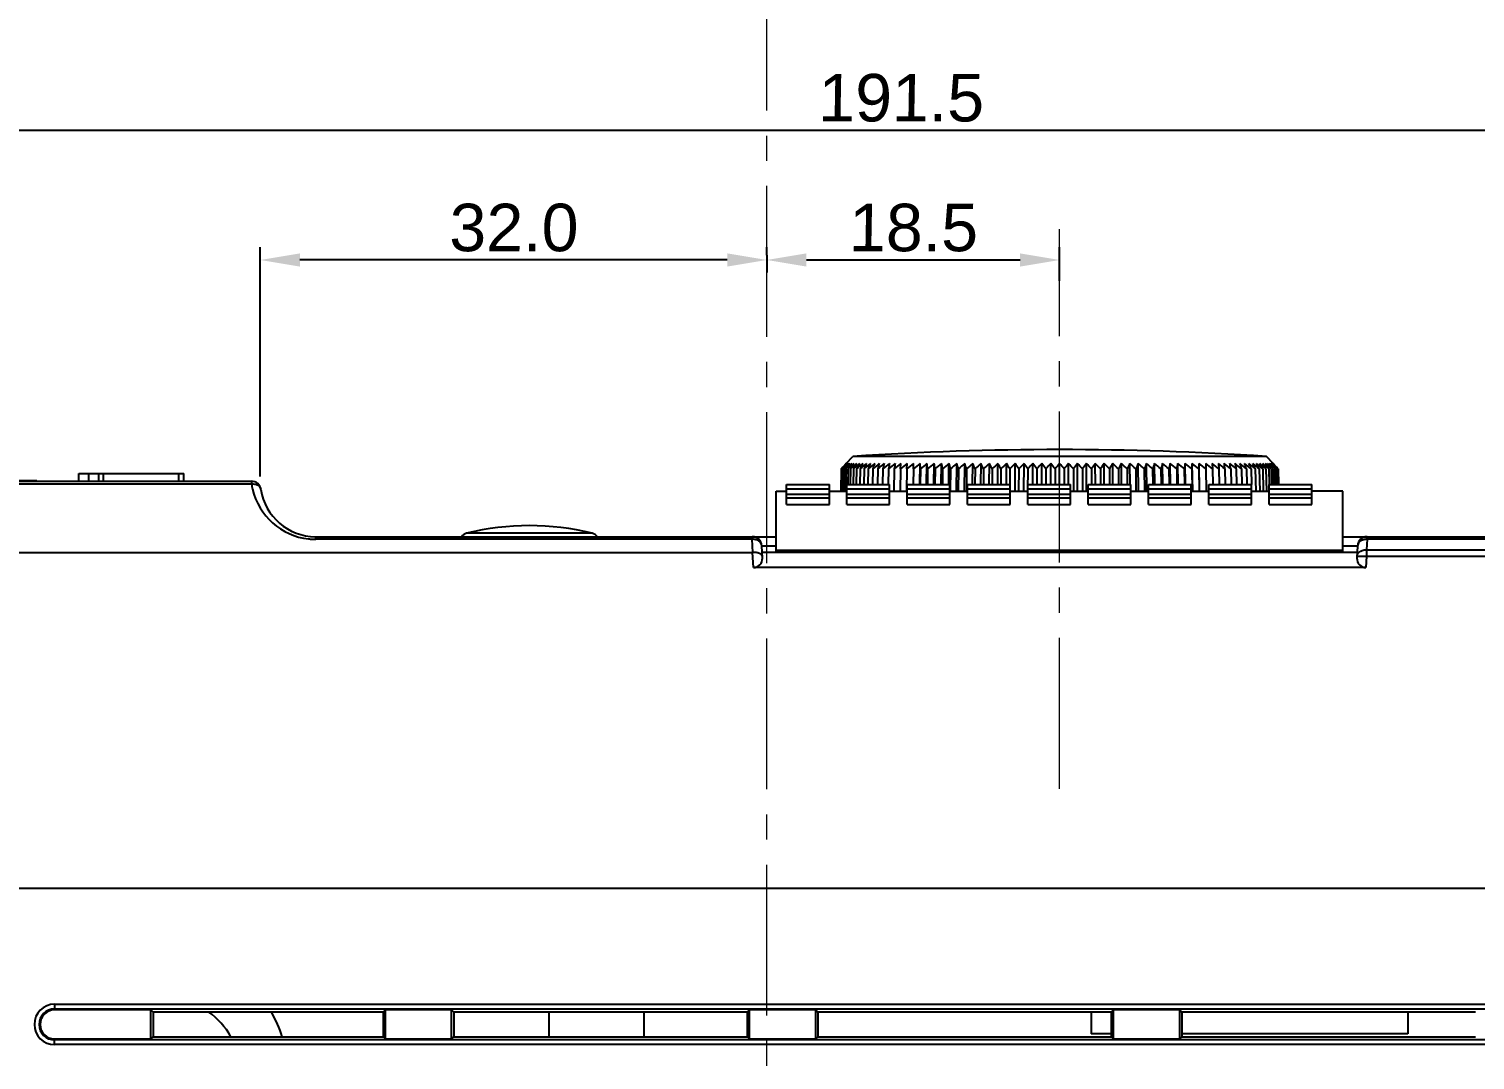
# Model space of a CAD drawing. Header units: millimetres. Extents: x 509 to 2449, y -194 to 649.
# Drawn here: x 2098.5 to 2189.9, y 31 to 96.1 of the extents above; entities that cross this region are included whole.
import ezdxf

# ---------------------------------------------------------------- set-up
doc = ezdxf.new("R2010")
doc.units = ezdxf.units.MM
doc.header["$PDMODE"] = 3
doc.header["$PDSIZE"] = 0.7
doc.linetypes.add('CENTER', pattern=[17.8, 10.75, -2.35, 2.35, -2.35])
doc.linetypes.add('CENTER2', pattern=[28.575, 19.05, -3.175, 3.175, -3.175])
doc.layers.get('Defpoints').update_dxf_attribs({"linetype": 'CONTINUOUS'})
doc.layers.add('3', color=112, linetype='CENTER', lineweight=15)
for name, color, linetype in [('BUTTON_PUSH_DXF_CONTINUOUS_LINE', 7, 'CONTINUOUS'), ('CASE_BODY_55DXF_CONTINUOUS_LINE', 7, 'CONTINUOUS'), ('COVER_TOP_55DXF_CONTINUOUS_LINE', 7, 'CONTINUOUS'), ('Dim', 1, 'CONTINUOUS'), ('KNOB_ROTARY_DXF_CONTINUOUS_LINE', 7, 'CONTINUOUS'), ('RELAY_HF49FDDXF_CONTINUOUS_LINE', 7, 'CONTINUOUS'), ('TERMINAL_DG2DXF_CONTINUOUS_LINE', 7, 'CONTINUOUS'), ('TRANSE_13_DXF_CONTINUOUS_LINE', 7, 'CONTINUOUS'), ('VARIS_DXF_CONTINUOUS_LINE', 7, 'CONTINUOUS'), ('WINDOW_FILM-DXF_CONTINUOUS_LINE', 7, 'CONTINUOUS')]:
    doc.layers.add(name, color=color, linetype=linetype)
doc.styles.add('OMI-1', font='arial.ttf', dxfattribs={"oblique": 1, "height": 3})
doc.dimstyles.new('1', dxfattribs={"dimtxt": 5, "dimasz": 2.5, "dimexe": 0.8, "dimexo": 0.3, "dimgap": 0.5, "dimtad": 1, "dimtoh": 1, "dimdec": 1, "dimzin": 0, "dimdsep": 46, "dimtxsty": 'OMI-1', "dimcen": 0, "dimclrd": 256, "dimclre": 256, "dimclrt": 256, "dimadec": 0, "dimazin": 0, "dimtfac": 0.8, "dimtdec": 1, "dimtix": 1, "dimtmove": 0, "dimatfit": 3, "dimfxl": 1, "dimtolj": 1, "dimtzin": 0, "dimarcsym": 0})

# ---------------------------------------------------------------- blocks, each defined once
blk = doc.blocks.new('*D4047')
at = {"layer": 'Defpoints', "color": 0}
for p in [(2113.15, 81.523), (2145.15, 82.129), (2113.15, 67.55)]:
    blk.add_point(p, dxfattribs=at)
at = {"layer": 'Dim', "lineweight": -2}
for p, q in [((2113.15, 67.85), (2113.15, 82.323)), ((2142.65, 81.523), (2115.65, 81.523)), ((2145.15, 81.829), (2145.15, 80.723))]:
    blk.add_line(p, q, dxfattribs=at)
at = {"layer": 'Dim'}
for points in [[(2115.65, 81.94), (2115.65, 81.107), (2113.15, 81.523)], [(2142.65, 81.107), (2142.65, 81.94), (2145.15, 81.523)]]:
    blk.add_solid(points, dxfattribs=at)
at = {"layer": 'Dim', "insert": (2129.15, 83.556), "char_height": 3, "attachment_point": 5, "style": 'OMI-1'}
blk.add_mtext('\\A1;32.0', dxfattribs=at)
blk = doc.blocks.new('*D4048')
at = {"layer": 'Defpoints', "color": 0}
for p in [(2145.15, 81.523), (2163.65, 81.523), (2163.65, 79.91)]:
    blk.add_point(p, dxfattribs=at)
at = {"layer": 'Dim', "lineweight": -2}
for p, q in [((2145.15, 81.823), (2145.15, 82.323)), ((2163.65, 80.21), (2163.65, 82.323)), ((2147.65, 81.523), (2161.15, 81.523))]:
    blk.add_line(p, q, dxfattribs=at)
at = {"layer": 'Dim'}
for points in [[(2147.65, 81.94), (2147.65, 81.107), (2145.15, 81.523)], [(2161.15, 81.107), (2161.15, 81.94), (2163.65, 81.523)]]:
    blk.add_solid(points, dxfattribs=at)
at = {"layer": 'Dim', "insert": (2154.4, 83.555), "char_height": 3, "attachment_point": 5, "style": 'OMI-1'}
blk.add_mtext('\\A1;18.5', dxfattribs=at)
blk = doc.blocks.new('*D4055')
at = {"layer": 'Defpoints', "color": 0}
for p in [(2249.386, 89.718), (2057.85, 41.85), (2249.386, 3.75)]:
    blk.add_point(p, dxfattribs=at)
at = {"layer": 'Dim', "lineweight": -2}
for p, q in [((2057.85, 42.15), (2057.85, 90.518)), ((2249.386, 4.05), (2249.386, 90.518)), ((2060.35, 89.718), (2246.886, 89.718))]:
    blk.add_line(p, q, dxfattribs=at)
at = {"layer": 'Dim'}
for points in [[(2060.35, 90.135), (2060.35, 89.302), (2057.85, 89.718)], [(2246.886, 89.302), (2246.886, 90.135), (2249.386, 89.718)]]:
    blk.add_solid(points, dxfattribs=at)
at = {"layer": 'Dim', "insert": (2153.618, 91.75), "char_height": 3, "attachment_point": 5, "style": 'OMI-1'}
blk.add_mtext('\\A1;191.5', dxfattribs=at)

msp = doc.modelspace()

# ---------------------------------------------------------------- linework, layer by layer
at = {"layer": '3', "linetype": 'CENTER2', "ltscale": 0.5}
for p, q in [((2145.15, -109.066), (2145.15, 183.692)), ((2163.65, 48.137), (2163.65, 83.462))]:
    msp.add_line(p, q, dxfattribs=at)
at = {"layer": 'BUTTON_PUSH_DXF_CONTINUOUS_LINE', "color": 7, "linetype": 'Continuous'}
msp.add_line((2134.113, 64.265), (2126.186, 64.265), dxfattribs=at)
for centre, radius, start, end in [((2126.331, 63.683), 0.6, 103.95722, 142.20644), ((2130.15, 48.317), 16.433, 76.04278, 103.95722), ((2133.968, 63.683), 0.6, 37.79356, 76.04278)]:
    msp.add_arc(centre, radius, start, end, dxfattribs=at)
at = {"layer": 'CASE_BODY_55DXF_CONTINUOUS_LINE', "color": 7, "linetype": 'Continuous'}
for p, q in [((2058.15, 41.85), (2232.15, 41.85)), ((2100.15, 34.525), (2100.15, 34.163)), ((2100.15, 34.525), (2215.15, 34.525)), ((2100.15, 34.226), (2215.15, 34.226)), ((2106.237, 34.163), (2100.15, 34.163)), ((2106.237, 32.338), (2106.237, 34.163)), ((2106.237, 34.163), (2106.371, 34.028)), ((2106.371, 34.028), (2106.374, 32.475)), ((2120.928, 34.028), (2106.371, 34.028)), ((2120.925, 32.475), (2120.928, 34.028)), ((2121.062, 34.163), (2120.928, 34.028)), ((2121.062, 32.338), (2121.062, 34.163)), ((2125.237, 34.163), (2121.062, 34.163)), ((2125.237, 32.338), (2125.237, 34.163)), ((2125.237, 34.163), (2125.371, 34.028)), ((2125.371, 34.028), (2125.374, 32.475)), ((2143.928, 34.028), (2125.371, 34.028)), ((2143.925, 32.475), (2143.928, 34.028)), ((2144.062, 34.163), (2143.928, 34.028)), ((2144.062, 32.338), (2144.062, 34.163)), ((2148.237, 34.163), (2144.062, 34.163)), ((2148.237, 32.338), (2148.237, 34.163)), ((2148.237, 34.163), (2148.371, 34.028)), ((2148.371, 34.028), (2148.374, 32.475)), ((2166.928, 34.028), (2148.371, 34.028)), ((2166.925, 32.475), (2166.928, 34.028)), ((2167.062, 34.163), (2166.928, 34.028)), ((2167.062, 32.338), (2167.062, 34.163)), ((2171.237, 34.163), (2167.062, 34.163)), ((2171.237, 32.338), (2171.237, 34.163)), ((2171.237, 34.163), (2171.371, 34.028)), ((2171.371, 34.028), (2171.374, 32.475)), ((2189.928, 34.028), (2171.371, 34.028)), ((2100.15, 31.975), (2100.15, 32.338)), ((2100.15, 32.338), (2106.237, 32.338)), ((2215.15, 32.274), (2100.15, 32.274)), ((2106.237, 32.338), (2106.374, 32.475)), ((2106.374, 32.475), (2120.925, 32.475)), ((2121.062, 32.338), (2120.925, 32.475)), ((2121.062, 32.338), (2125.237, 32.338)), ((2125.237, 32.338), (2125.374, 32.475)), ((2125.374, 32.475), (2143.925, 32.475)), ((2144.062, 32.338), (2143.925, 32.475)), ((2144.062, 32.338), (2148.237, 32.338)), ((2148.237, 32.338), (2148.374, 32.475)), ((2148.374, 32.475), (2166.925, 32.475)), ((2167.062, 32.338), (2166.925, 32.475)), ((2167.062, 32.338), (2171.237, 32.338)), ((2171.237, 32.338), (2171.374, 32.475)), ((2171.374, 32.475), (2189.925, 32.475)), ((2215.15, 31.975), (2100.15, 31.975))]:
    msp.add_line(p, q, dxfattribs=at)
for radius in [1.275, 0.976, 0.913]:
    msp.add_arc((2100.15, 33.25), radius, 90, 270, dxfattribs=at)
at = {"layer": 'COVER_TOP_55DXF_CONTINUOUS_LINE', "color": 7, "linetype": 'Continuous'}
for p, q in [((2101.688, 67.55), (2101.688, 68.05)), ((2101.688, 68.05), (2108.317, 68.05)), ((2102.32, 67.55), (2102.32, 68.05)), ((2102.952, 67.55), (2102.952, 68.05)), ((2103.241, 67.55), (2103.241, 68.05)), ((2108.006, 67.55), (2108.006, 68.05)), ((2108.317, 67.55), (2108.317, 68.05)), ((2060.445, 67.55), (2112.594, 67.55)), ((2060.451, 67.386), (2112.594, 67.386)), ((2112.594, 67.55), (2112.594, 67.386)), ((2116.65, 63.886), (2116.65, 64.05)), ((2116.65, 64.05), (2145.75, 64.05)), ((2144.228, 63.886), (2144.228, 64.05)), ((2181.55, 64.05), (2211.801, 64.05)), ((2183.071, 63.886), (2183.071, 64.05)), ((2060.26, 63.057), (2144.25, 63.057)), ((2144.228, 63.886), (2116.65, 63.886)), ((2144.271, 63.057), (2144.228, 63.886)), ((2144.3, 62.103), (2144.25, 63.057)), ((2144.868, 62.701), (2144.827, 63.482)), ((2144.827, 63.482), (2145.75, 63.482)), ((2182.45, 63.05), (2144.85, 63.05)), ((2181.55, 63.482), (2182.472, 63.482)), ((2182.472, 63.482), (2182.431, 62.701)), ((2183.071, 63.886), (2183.036, 63.221)), ((2183.036, 63.221), (2183.036, 62.817)), ((2183.036, 63.221), (2211.655, 63.221)), ((2211.801, 63.886), (2183.071, 63.886)), ((2183.036, 62.817), (2182.999, 62.103)), ((2183.036, 62.817), (2211.655, 62.817)), ((2182.999, 62.103), (2144.3, 62.103)), ((2058.15, 41.85), (2232.15, 41.85))]:
    msp.add_line(p, q, dxfattribs=at)
for centre, radius, start, end in [((2112.594, 66.95), 0.6, 8.41497, 90), ((2116.66, 67.988), 4.11, 188.4207, 193.21102), ((2116.649, 67.985), 4.1, 193.2147, 263.69131), ((2116.65, 67.55), 3.5, 188.41497, 270), ((2144.228, 63.45), 0.6, 3, 90), ((2183.071, 63.45), 0.6, 90, 177), ((2116.652, 68.005), 4.119, 263.67766, 266.85648), ((2116.649, 67.936), 4.05, 266.85203, 270.01117)]:
    msp.add_arc(centre, radius, start, end, dxfattribs=at)
for centre, major_axis in [((2144.267, 62.703), (-0.448, 0.425)), ((2183.032, 62.703), (0.448, 0.425))]:
    msp.add_ellipse(centre, major_axis=major_axis, ratio=0.946369, start_param=-3.925621, end_param=-2.357564, dxfattribs=at)
for points in [[(2112.594, 67.386), (2112.657, 67.39), (2112.722, 67.387), (2112.784, 67.376)], [(2182.55, 63.052), (2182.585, 63.087), (2182.627, 63.117), (2182.671, 63.14)], [(2183.071, 63.886), (2182.999, 63.887), (2182.927, 63.88), (2182.857, 63.862)]]:
    msp.add_open_spline(points, degree=3, dxfattribs=at)
for points, knots in [([(2112.784, 67.376), (2112.883, 67.359), (2113.065, 67.292), (2113.175, 67.121), (2113.187, 67.038)], [0, 0, 0, 0, 0.54409, 1, 1, 1, 1]), ([(2144.827, 63.482), (2144.824, 63.538), (2144.784, 63.656), (2144.643, 63.789), (2144.449, 63.871), (2144.303, 63.887), (2144.228, 63.886)], [0, 0, 0, 0, 0.213017, 0.448943, 0.714421, 1, 1, 1, 1]), ([(2144.619, 63.018), (2144.594, 63.026), (2144.48, 63.053), (2144.361, 63.06), (2144.271, 63.057)], [0, 0, 0, 0, 0.228523, 1, 1, 1, 1]), ([(2182.437, 62.817), (2182.438, 62.839), (2182.452, 62.926), (2182.502, 63.006), (2182.55, 63.052)], [0, 0, 0, 0, 0.241539, 1, 1, 1, 1]), ([(2182.857, 63.862), (2182.757, 63.837), (2182.575, 63.753), (2182.477, 63.568), (2182.472, 63.482)], [0, 0, 0, 0, 0.544212, 1, 1, 1, 1]), ([(2182.671, 63.14), (2182.698, 63.154), (2182.813, 63.205), (2182.941, 63.224), (2183.036, 63.221)], [0, 0, 0, 0, 0.239461, 1, 1, 1, 1]), ([(2144.862, 62.817), (2144.861, 62.838), (2144.841, 62.896), (2144.753, 62.971), (2144.669, 63.004), (2144.619, 63.018)], [0, 0, 0, 0, 0.186289, 0.532164, 1, 1, 1, 1]), ([(2182.437, 62.817), (2182.438, 62.823), (2182.467, 62.824), (2182.503, 62.83), (2182.578, 62.83), (2182.633, 62.83), (2182.664, 62.83)], [0, 0, 0, 0, 0.07263, 0.269152, 0.58333, 1, 1, 1, 1]), ([(2182.664, 62.83), (2182.692, 62.83), (2182.816, 62.828), (2182.94, 62.823), (2183.036, 62.817)], [0, 0, 0, 0, 0.224312, 1, 1, 1, 1])]:
    msp.add_open_spline(points, degree=3, knots=knots, dxfattribs=at)
at = {"layer": 'KNOB_ROTARY_DXF_CONTINUOUS_LINE', "color": 7, "linetype": 'Continuous'}
for p, q in [((2150.159, 68.666), (2150.091, 68.595)), ((2150.094, 68.595), (2150.159, 68.666)), ((2150.182, 68.666), (2150.148, 68.631)), ((2150.152, 68.631), (2150.182, 68.666)), ((2150.168, 68.679), (2150.584, 69.123)), ((2150.171, 68.595), (2150.23, 68.666)), ((2150.244, 68.595), (2150.301, 68.666)), ((2150.342, 68.595), (2150.395, 68.666)), ((2150.463, 68.595), (2150.512, 68.666)), ((2176.715, 69.123), (2150.584, 69.123)), ((2150.606, 68.595), (2150.653, 68.666)), ((2153.592, 68.342), (2153.622, 68.666)), ((2153.996, 68.342), (2154.009, 68.666)), ((2154.417, 68.342), (2154.412, 68.666)), ((2154.811, 67.35), (2154.832, 68.666)), ((2154.855, 68.342), (2154.832, 68.666)), ((2155.248, 67.35), (2155.268, 68.666)), ((2155.699, 67.35), (2155.718, 68.666)), ((2156.164, 67.35), (2156.182, 68.666)), ((2156.643, 67.351), (2156.659, 68.666)), ((2157.128, 66.92), (2157.149, 68.666)), ((2157.63, 66.92), (2157.65, 68.666)), ((2158.148, 67.35), (2158.161, 68.666)), ((2158.67, 67.35), (2158.682, 68.666)), ((2159.201, 67.35), (2159.212, 68.666)), ((2159.74, 67.35), (2159.749, 68.666)), ((2160.286, 67.35), (2160.294, 68.666)), ((2160.835, 66.92), (2160.844, 68.666)), ((2161.392, 66.92), (2161.399, 68.666)), ((2161.954, 67.35), (2161.958, 68.666)), ((2162.518, 67.35), (2162.52, 68.666)), ((2163.083, 67.35), (2163.084, 68.666)), ((2163.65, 67.35), (2163.65, 68.666)), ((2164.216, 67.35), (2164.215, 68.666)), ((2164.782, 66.92), (2164.779, 68.666)), ((2165.346, 66.92), (2165.341, 68.666)), ((2165.905, 67.35), (2165.9, 68.666)), ((2166.462, 67.35), (2166.455, 68.666)), ((2167.013, 67.35), (2167.005, 68.666)), ((2167.559, 67.35), (2167.55, 68.666)), ((2168.098, 67.35), (2168.087, 68.666)), ((2168.633, 66.92), (2168.617, 68.666)), ((2169.156, 66.92), (2169.138, 68.666)), ((2169.664, 67.35), (2169.649, 68.666)), ((2170.166, 67.35), (2170.15, 68.666)), ((2170.657, 67.35), (2170.64, 68.666)), ((2171.135, 67.35), (2171.117, 68.666)), ((2171.6, 67.35), (2171.581, 68.666)), ((2172.058, 66.922), (2172.031, 68.666)), ((2172.467, 68.666), (2172.444, 68.342)), ((2172.495, 66.92), (2172.467, 68.666)), ((2172.887, 68.666), (2172.882, 68.342)), ((2173.29, 68.666), (2173.303, 68.342)), ((2173.677, 68.666), (2173.707, 68.342)), ((2176.646, 68.666), (2176.693, 68.595)), ((2177.131, 68.679), (2176.715, 69.123)), ((2176.787, 68.666), (2176.837, 68.595)), ((2176.904, 68.666), (2176.957, 68.595)), ((2176.998, 68.666), (2177.055, 68.595)), ((2177.069, 68.666), (2177.128, 68.595)), ((2177.117, 68.666), (2177.148, 68.631)), ((2177.151, 68.631), (2177.117, 68.666)), ((2177.208, 68.595), (2177.14, 68.666)), ((2177.14, 68.666), (2177.205, 68.595)), ((2149.852, 68.342), (2149.816, 66.92)), ((2149.864, 68.342), (2149.828, 66.92)), ((2149.852, 68.342), (2149.858, 68.348)), ((2149.953, 68.432), (2149.864, 68.342)), ((2149.901, 68.342), (2149.865, 66.92)), ((2149.974, 68.415), (2149.901, 68.342)), ((2149.961, 68.342), (2149.925, 66.92)), ((2150.061, 68.438), (2149.961, 68.342)), ((2150.045, 68.342), (2150.01, 66.92)), ((2150.124, 68.415), (2150.045, 68.342)), ((2150.154, 68.342), (2150.118, 66.923)), ((2150.234, 68.415), (2150.154, 68.342)), ((2150.2, 68.405), (2150.208, 68.415)), ((2150.286, 68.342), (2150.261, 67.349)), ((2150.373, 68.419), (2150.286, 68.342)), ((2150.441, 68.342), (2150.417, 67.35)), ((2150.543, 68.43), (2150.441, 68.342)), ((2150.62, 68.342), (2150.596, 67.35)), ((2150.821, 68.342), (2150.798, 67.35)), ((2151.045, 68.342), (2151.022, 67.35)), ((2151.291, 68.342), (2151.269, 67.35)), ((2151.559, 68.342), (2151.537, 67.35)), ((2151.848, 68.342), (2151.826, 67.35)), ((2152.157, 68.342), (2152.136, 67.35)), ((2152.487, 68.342), (2152.467, 67.35)), ((2152.837, 68.342), (2152.817, 67.352)), ((2153.205, 68.342), (2153.178, 66.92)), ((2153.592, 68.342), (2153.565, 66.92)), ((2153.996, 68.342), (2153.971, 66.921)), ((2154.417, 68.342), (2154.4, 67.35)), ((2154.855, 68.342), (2154.839, 67.35)), ((2155.308, 68.342), (2155.292, 67.35)), ((2155.775, 68.342), (2155.761, 67.35)), ((2156.257, 68.342), (2156.243, 67.35)), ((2156.751, 68.342), (2156.733, 66.92)), ((2157.257, 68.342), (2157.241, 66.92)), ((2157.775, 68.342), (2157.76, 66.921)), ((2158.303, 68.342), (2158.293, 67.35)), ((2158.84, 68.342), (2158.831, 67.35)), ((2159.386, 68.342), (2159.378, 67.35)), ((2159.939, 68.342), (2159.932, 67.35)), ((2160.499, 68.342), (2160.493, 67.351)), ((2161.064, 68.342), (2161.057, 66.92)), ((2161.634, 68.342), (2161.629, 66.92)), ((2162.207, 68.342), (2162.205, 67.35)), ((2162.783, 68.342), (2162.782, 67.35)), ((2163.361, 68.342), (2163.36, 67.35)), ((2163.938, 68.342), (2163.939, 67.35)), ((2164.516, 68.342), (2164.518, 66.92)), ((2165.092, 68.342), (2165.096, 66.92)), ((2165.665, 68.342), (2165.669, 67.35)), ((2166.235, 68.342), (2166.24, 67.35)), ((2166.8, 68.342), (2166.806, 67.35)), ((2167.36, 68.342), (2167.367, 67.35)), ((2167.913, 68.342), (2167.921, 67.35)), ((2168.459, 68.342), (2168.471, 66.92)), ((2168.996, 68.342), (2169.01, 66.92)), ((2169.524, 68.342), (2169.535, 67.35)), ((2170.042, 68.342), (2170.053, 67.35)), ((2170.548, 68.342), (2170.561, 67.35)), ((2171.043, 68.342), (2171.056, 67.35)), ((2171.524, 68.342), (2171.538, 67.35)), ((2171.991, 68.342), (2172.013, 66.921)), ((2172.444, 68.342), (2172.467, 66.92)), ((2172.882, 68.342), (2172.906, 66.92)), ((2173.303, 68.342), (2173.321, 67.35)), ((2173.707, 68.342), (2173.726, 67.35)), ((2174.094, 68.342), (2174.113, 67.35)), ((2174.462, 68.342), (2174.482, 67.35)), ((2174.812, 68.342), (2174.832, 67.35)), ((2175.142, 68.342), (2175.163, 67.35)), ((2175.451, 68.342), (2175.473, 67.35)), ((2175.74, 68.342), (2175.762, 67.35)), ((2176.008, 68.342), (2176.04, 66.92)), ((2176.254, 68.342), (2176.287, 66.92)), ((2176.478, 68.342), (2176.512, 66.92)), ((2176.679, 68.342), (2176.714, 66.92)), ((2176.858, 68.342), (2176.756, 68.43)), ((2176.858, 68.342), (2176.882, 67.35)), ((2177.013, 68.342), (2176.927, 68.419)), ((2177.013, 68.342), (2177.038, 67.35)), ((2177.145, 68.342), (2177.065, 68.415)), ((2177.091, 68.415), (2177.099, 68.405)), ((2177.145, 68.342), (2177.17, 67.35)), ((2177.254, 68.342), (2177.175, 68.415)), ((2177.338, 68.342), (2177.238, 68.438)), ((2177.254, 68.342), (2177.278, 67.35)), ((2177.398, 68.342), (2177.325, 68.415)), ((2177.338, 68.342), (2177.363, 67.35)), ((2177.435, 68.342), (2177.346, 68.432)), ((2177.398, 68.342), (2177.424, 67.35)), ((2177.435, 68.342), (2177.46, 67.35)), ((2177.447, 68.342), (2177.441, 68.348)), ((2177.447, 68.342), (2177.472, 67.35))]:
    msp.add_line(p, q, dxfattribs=at)
for centre, radius, start, end in [((2163.65, -130.45), 200, 86.25439, 93.74561), ((2182.952, 37.344), 45.348, 136.43871, 136.75197), ((2182.627, 36.506), 45.682, 135.3149, 135.66367), ((2183.155, 39.711), 43.882, 138.77337, 139.14949), ((2182.545, 35.524), 46.289, 134.27715, 134.72024), ((2183.692, 40.65), 43.642, 140.1837, 140.49091), ((2182.507, 34.589), 46.888, 133.38384, 133.78767), ((2184.188, 41.729), 43.289, 141.63786, 141.94128), ((2182.738, 33.454), 47.812, 132.56859, 133.01119), ((2184.852, 42.782), 43.096, 143.20384, 143.50233), ((2182.903, 32.472), 48.571, 131.82602, 132.26793), ((2185.722, 43.802), 43.104, 144.88685, 145.17904), ((2183.086, 31.557), 49.284, 131.15286, 131.58727), ((2187.293, 44.49), 43.897, 146.69305, 147.08804), ((2183.266, 30.734), 49.918, 130.54573, 130.96016), ((2188.294, 45.711), 43.949, 148.51282, 149.00722), ((2183.474, 29.969), 50.516, 130.00179, 130.3966), ((2184.214, 28.659), 51.864, 129.52073, 130.08033), ((2190.161, 46.581), 44.957, 150.57767, 151.051), ((2184.514, 27.962), 52.447, 129.09556, 129.65393), ((2192.575, 47.384), 46.519, 152.77478, 153.223), ((2184.83, 27.341), 52.971, 128.72637, 129.28361), ((2195.732, 48.111), 48.829, 155.10461, 155.52335), ((2185.16, 26.799), 53.43, 128.41136, 128.9676), ((2199.929, 48.75), 52.187, 157.56559, 157.9502), ((2185.501, 26.342), 53.819, 128.14898, 128.70439), ((2205.651, 49.288), 57.077, 160.15371, 160.49937), ((2185.851, 25.972), 54.134, 127.93794, 128.4927), ((2213.739, 49.707), 64.34, 162.8621, 163.16402), ((2186.209, 25.691), 54.371, 127.77722, 128.33154), ((2225.802, 49.973), 75.581, 165.68083, 165.93437), ((2186.572, 25.502), 54.528, 127.66603, 128.22013), ((2245.335, 50.023), 94.294, 168.59675, 168.79767), ((2186.94, 25.407), 54.603, 127.60382, 128.15794), ((2281.656, 49.69), 129.798, 171.59356, 171.73822), ((2187.312, 25.405), 54.595, 127.59031, 128.14467), ((2187.687, 25.498), 54.504, 127.62541, 128.18026), ((2188.063, 25.684), 54.33, 127.7093, 128.26488), ((2188.442, 25.963), 54.074, 127.8424, 128.39894), ((2037.352, 54.072), 118.815, 6.89771, 7.05524), ((2188.823, 26.333), 53.74, 128.02534, 128.58306), ((2069.085, 53.262), 87.992, 9.86759, 10.08197), ((2189.205, 26.79), 53.33, 128.25902, 128.81814), ((2086.817, 52.606), 71.2, 12.76831, 13.03599), ((2189.59, 27.332), 52.848, 128.54458, 129.1053), ((2098.062, 51.974), 60.929, 15.58289, 15.89968), ((2189.978, 27.956), 52.298, 128.88343, 129.44591), ((2105.777, 51.319), 54.222, 18.29722, 18.65848), ((2190.37, 28.657), 51.686, 129.27722, 129.8416), ((2111.364, 50.619), 49.679, 20.90018, 21.30101), ((2190.768, 29.429), 51.017, 129.7279, 130.2943), ((2115.573, 49.865), 46.553, 23.38359, 23.81909), ((2191.173, 30.269), 50.299, 130.2377, 130.80616), ((2118.841, 49.055), 44.406, 25.74209, 26.20747), ((2191.588, 31.17), 49.539, 130.80914, 131.37967), ((2121.441, 48.189), 42.964, 27.97282, 28.46355), ((2192.015, 32.126), 48.747, 131.44504, 132.01759), ((2123.551, 47.269), 42.049, 30.07505, 30.58693), ((2192.458, 33.13), 47.93, 132.14854, 132.72298), ((2125.294, 46.3), 41.536, 32.04984, 32.57908), ((2192.92, 34.176), 47.1, 132.92313, 133.49921), ((2126.754, 45.287), 41.336, 33.89963, 34.44284), ((2193.407, 35.256), 46.268, 133.77258, 134.34997), ((2127.996, 44.234), 41.384, 35.62793, 36.18215), ((2193.925, 36.363), 45.446, 134.70103, 135.27925), ((2129.065, 43.15), 41.63, 37.23899, 37.80166), ((2194.482, 37.49), 44.648, 135.71291, 136.29134), ((2129.997, 42.04), 42.032, 38.73758, 39.3065), ((2195.085, 38.629), 43.889, 136.81298, 137.3908), ((2130.819, 40.911), 42.56, 40.12872, 40.70205), ((2195.747, 39.772), 43.187, 138.00625, 138.58245), ((2131.552, 39.772), 43.187, 41.41755, 41.99375), ((2196.48, 40.911), 42.56, 139.29795, 139.87128), ((2132.214, 38.629), 43.889, 42.6092, 43.18702), ((2197.302, 42.04), 42.032, 140.6935, 141.26242), ((2132.817, 37.49), 44.648, 43.70866, 44.28709), ((2198.234, 43.15), 41.63, 142.19834, 142.76101), ((2133.374, 36.363), 45.446, 44.72075, 45.29897), ((2199.303, 44.234), 41.384, 143.81785, 144.37207), ((2133.892, 35.256), 46.268, 45.65003, 46.22742), ((2200.545, 45.287), 41.336, 145.55716, 146.10037), ((2134.379, 34.176), 47.1, 46.50079, 47.07687), ((2202.005, 46.3), 41.536, 147.42092, 147.95016), ((2134.841, 33.13), 47.93, 47.27702, 47.85146), ((2203.748, 47.269), 42.049, 149.41307, 149.92495), ((2135.284, 32.126), 48.747, 47.98241, 48.55496), ((2205.858, 48.189), 42.964, 151.53645, 152.02718), ((2135.711, 31.17), 49.539, 48.62033, 49.19086), ((2208.458, 49.055), 44.406, 153.79253, 154.25791), ((2136.126, 30.269), 50.299, 49.19384, 49.7623), ((2211.726, 49.865), 46.553, 156.18091, 156.61641), ((2136.531, 29.429), 51.017, 49.7057, 50.2721), ((2215.935, 50.619), 49.679, 158.69899, 159.09982), ((2136.929, 28.657), 51.686, 50.1584, 50.72278), ((2221.522, 51.319), 54.222, 161.34152, 161.70278), ((2137.321, 27.956), 52.298, 50.55409, 51.11657), ((2229.237, 51.974), 60.929, 164.10032, 164.41711), ((2137.709, 27.332), 52.848, 50.8947, 51.45542), ((2240.482, 52.606), 71.2, 166.96401, 167.23169), ((2138.094, 26.79), 53.33, 51.18186, 51.74098), ((2258.214, 53.262), 87.992, 169.91803, 170.13241), ((2138.476, 26.333), 53.74, 51.41694, 51.97466), ((2289.947, 54.072), 118.815, 172.94476, 173.10229), ((2138.857, 25.963), 54.074, 51.60106, 52.1576), ((2139.236, 25.684), 54.33, 51.73512, 52.2907), ((2139.612, 25.498), 54.504, 51.81974, 52.37459), ((2139.987, 25.405), 54.595, 51.85533, 52.40969), ((2140.359, 25.407), 54.603, 51.84206, 52.39618), ((2045.643, 49.69), 129.798, 8.26178, 8.40644), ((2140.727, 25.502), 54.528, 51.77987, 52.33397), ((2081.965, 50.023), 94.294, 11.20233, 11.40325), ((2141.09, 25.691), 54.371, 51.66846, 52.22278), ((2101.497, 49.973), 75.581, 14.06563, 14.31917), ((2141.448, 25.972), 54.134, 51.5073, 52.06206), ((2113.56, 49.707), 64.34, 16.83598, 17.1379), ((2141.798, 26.342), 53.819, 51.29561, 51.85102), ((2142.139, 26.799), 53.43, 51.0324, 51.58864), ((2121.648, 49.288), 57.077, 19.50063, 19.84629), ((2142.469, 27.341), 52.971, 50.71639, 51.27363), ((2127.37, 48.75), 52.187, 22.0498, 22.43441), ((2142.785, 27.962), 52.447, 50.34607, 50.90444), ((2131.567, 48.111), 48.829, 24.47665, 24.89539), ((2143.085, 28.659), 51.864, 49.91967, 50.47927), ((2134.724, 47.384), 46.519, 26.777, 27.22522), ((2143.825, 29.969), 50.516, 49.6034, 49.99821), ((2137.138, 46.581), 44.957, 28.949, 29.42233), ((2144.033, 30.734), 49.918, 49.03984, 49.45427), ((2139.005, 45.711), 43.949, 30.99278, 31.48718), ((2144.213, 31.557), 49.284, 48.41273, 48.84714), ((2140.006, 44.49), 43.897, 32.91196, 33.30695), ((2144.396, 32.472), 48.571, 47.73206, 48.17398), ((2141.577, 43.802), 43.103, 34.82096, 35.11315), ((2144.561, 33.454), 47.812, 46.9888, 47.43141), ((2142.448, 42.782), 43.096, 36.49767, 36.79616), ((2144.792, 34.589), 46.888, 46.21233, 46.61616), ((2143.111, 41.729), 43.289, 38.05872, 38.36215), ((2144.754, 35.524), 46.289, 45.27975, 45.72285), ((2143.607, 40.65), 43.642, 39.5091, 39.8163), ((2144.152, 39.718), 43.87, 40.85333, 41.22666), ((2144.672, 36.506), 45.682, 44.33633, 44.6851), ((2144.347, 37.344), 45.348, 43.24802, 43.56128), ((2185.031, 28.138), 52.92, 130.39486, 130.56093), ((2142.268, 28.138), 52.92, 49.43907, 49.60514)]:
    msp.add_arc(centre, radius, start, end, dxfattribs=at)
at = {"layer": 'RELAY_HF49FDDXF_CONTINUOUS_LINE', "color": 7, "linetype": 'Continuous'}
for p, q in [((2165.65, 34.028), (2165.65, 32.65)), ((2185.65, 34.028), (2185.65, 32.65)), ((2166.926, 32.65), (2165.65, 32.65)), ((2185.65, 32.65), (2171.374, 32.65))]:
    msp.add_line(p, q, dxfattribs=at)
at = {"layer": 'TERMINAL_DG2DXF_CONTINUOUS_LINE', "color": 7, "linetype": 'Continuous'}
for p, q in [((2145.75, 63.05), (2145.75, 66.92)), ((2145.75, 66.92), (2146.4, 66.92)), ((2146.4, 66.076), (2146.4, 67.35)), ((2146.4, 67.35), (2149.1, 67.35)), ((2146.4, 67.078), (2149.1, 67.078)), ((2146.4, 66.732), (2149.1, 66.732)), ((2149.1, 66.076), (2149.1, 67.35)), ((2149.1, 66.92), (2150.21, 66.92)), ((2150.21, 66.076), (2150.21, 67.35)), ((2150.21, 67.35), (2152.91, 67.35)), ((2150.21, 67.078), (2152.91, 67.078)), ((2150.21, 66.732), (2152.91, 66.732)), ((2152.91, 66.076), (2152.91, 67.35)), ((2152.91, 66.92), (2154.02, 66.92)), ((2154.02, 66.076), (2154.02, 67.35)), ((2154.02, 67.35), (2156.72, 67.35)), ((2154.02, 67.078), (2156.72, 67.078)), ((2154.02, 66.732), (2156.72, 66.732)), ((2156.72, 66.076), (2156.72, 67.35)), ((2156.72, 66.92), (2157.83, 66.92)), ((2157.83, 66.076), (2157.83, 67.35)), ((2157.83, 67.35), (2160.53, 67.35)), ((2157.83, 67.078), (2160.53, 67.078)), ((2157.83, 66.732), (2160.53, 66.732)), ((2160.53, 66.076), (2160.53, 67.35)), ((2160.53, 66.92), (2161.64, 66.92)), ((2161.64, 66.076), (2161.64, 67.35)), ((2161.64, 67.35), (2164.34, 67.35)), ((2161.64, 67.078), (2164.34, 67.078)), ((2161.64, 66.732), (2164.34, 66.732)), ((2164.34, 66.076), (2164.34, 67.35)), ((2164.34, 66.92), (2165.45, 66.92)), ((2165.45, 66.076), (2165.45, 67.35)), ((2165.45, 67.35), (2168.15, 67.35)), ((2165.45, 67.078), (2168.15, 67.078)), ((2165.45, 66.732), (2168.15, 66.732)), ((2168.15, 66.076), (2168.15, 67.35)), ((2168.15, 66.92), (2169.26, 66.92)), ((2169.26, 66.076), (2169.26, 67.35)), ((2169.26, 67.35), (2171.96, 67.35)), ((2169.26, 67.078), (2171.96, 67.078)), ((2169.26, 66.732), (2171.96, 66.732)), ((2171.96, 66.076), (2171.96, 67.35)), ((2171.96, 66.92), (2173.07, 66.92)), ((2173.07, 66.076), (2173.07, 67.35)), ((2173.07, 67.35), (2175.77, 67.35)), ((2173.07, 67.078), (2175.77, 67.078)), ((2173.07, 66.732), (2175.77, 66.732)), ((2175.77, 66.076), (2175.77, 67.35)), ((2175.77, 66.92), (2176.88, 66.92)), ((2176.88, 66.076), (2176.88, 67.35)), ((2176.88, 67.35), (2179.59, 67.35)), ((2176.88, 67.078), (2179.59, 67.078)), ((2176.88, 66.732), (2179.59, 66.732)), ((2179.59, 66.076), (2179.59, 67.35)), ((2181.55, 66.92), (2179.59, 66.92)), ((2181.55, 63.05), (2181.55, 66.92)), ((2146.4, 66.506), (2149.1, 66.506)), ((2146.4, 66.076), (2149.1, 66.076)), ((2150.21, 66.506), (2152.91, 66.506)), ((2150.21, 66.076), (2152.91, 66.076)), ((2154.02, 66.506), (2156.72, 66.506)), ((2154.02, 66.076), (2156.72, 66.076)), ((2157.83, 66.506), (2160.53, 66.506)), ((2157.83, 66.076), (2160.53, 66.076)), ((2161.64, 66.506), (2164.34, 66.506)), ((2161.64, 66.076), (2164.34, 66.076)), ((2165.45, 66.506), (2168.15, 66.506)), ((2165.45, 66.076), (2168.15, 66.076)), ((2169.26, 66.506), (2171.96, 66.506)), ((2169.26, 66.076), (2171.96, 66.076)), ((2173.07, 66.506), (2175.77, 66.506)), ((2173.07, 66.076), (2175.77, 66.076)), ((2176.88, 66.506), (2179.59, 66.506)), ((2176.88, 66.076), (2179.59, 66.076)), ((2145.75, 63.2), (2181.55, 63.2))]:
    msp.add_line(p, q, dxfattribs=at)
at = {"layer": 'TRANSE_13_DXF_CONTINUOUS_LINE', "color": 7, "linetype": 'Continuous'}
for p, q in [((2131.401, 32.475), (2131.401, 34.028)), ((2137.401, 32.475), (2137.401, 34.028))]:
    msp.add_line(p, q, dxfattribs=at)
at = {"layer": 'VARIS_DXF_CONTINUOUS_LINE', "color": 7, "linetype": 'Continuous'}
for radius, start, end in [(4.75, 29.30412, 54.74396), (7.74, 17.48024, 30.07953)]:
    msp.add_arc((2107.15, 30.15), radius, start, end, dxfattribs=at)
at = {"layer": 'WINDOW_FILM-DXF_CONTINUOUS_LINE', "color": 7, "linetype": 'Continuous'}
for p in [(2060.029, 67.6), (2099.029, 67.55)]:
    msp.add_line(p, (2099.029, 67.6), dxfattribs=at)

# ---------------------------------------------------------------- dimensions: what is measured, and where the dimension line sits
at = {"layer": 'Dim'}
for base, p1, p2, picture, middle in [((2249.386, 89.718), (2057.85, 41.85), (2249.386, 3.75), '*D4055', (2153.618, 91.75)), ((2113.15, 81.523), (2145.15, 82.129), (2113.15, 67.55), '*D4047', (2129.15, 83.556)), ((2163.65, 81.523), (2145.15, 81.523), (2163.65, 79.91), '*D4048', (2154.4, 83.555))]:
    dim = msp.add_linear_dim(base=base, p1=p1, p2=p2, dimstyle='1', dxfattribs=at)
    dim.commit()
    dim.dimension.update_dxf_attribs({"geometry": picture, "text_midpoint": middle})

doc.saveas('drawing.dxf')
